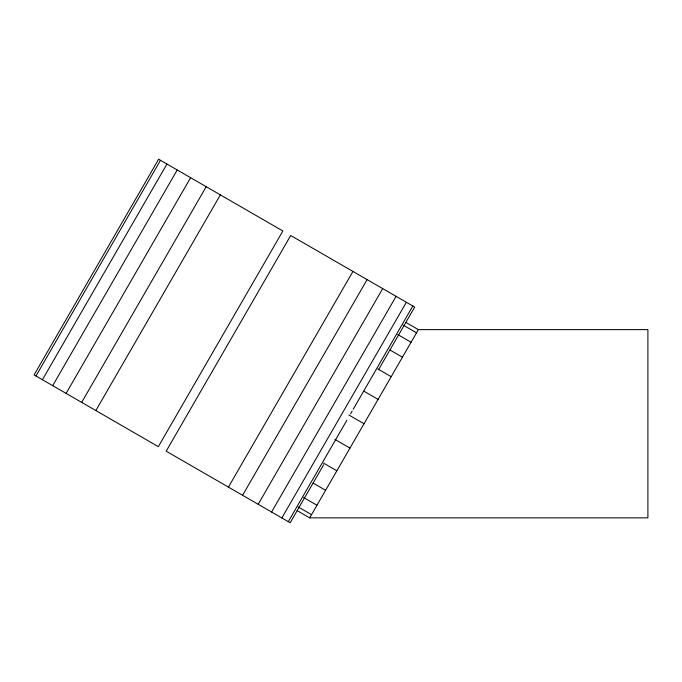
<?xml version="1.0" encoding="UTF-8"?>
<svg xmlns="http://www.w3.org/2000/svg" width="682" height="682" viewBox="0 0 682 682"><rect width="100%" height="100%" fill="white"/><g stroke="black" fill="none" stroke-linecap="round" stroke-linejoin="round"><path stroke-width="1.02" d="M35.967 375.995L160.483 160.321M42.42 379.721L166.945 164.047M52.693 385.654L177.218 169.98M66.086 393.386L190.61 177.712M81.678 402.389L206.203 186.715M95.838 410.564L220.363 194.89M228.427 487.11L352.944 271.436M242.587 495.285L367.112 279.611M258.18 504.288L382.704 288.614M271.572 512.02L396.089 296.346M281.845 517.953L406.361 302.279M288.298 521.679L346.84 420.3M350.565 413.846L352.159 411.076M353.225 409.234L412.823 306.005M323.694 464.689L290.165 522.762L166.186 451.177L290.711 235.503L414.69 307.079L378.501 369.755M309.688 517.86L418.364 329.619L647.9 329.619L647.9 517.86L309.688 517.86L297.207 510.656M405.884 322.416L418.364 329.619M403.147 325.109L416.514 332.833M397.717 334.512L411.084 342.236M389.976 349.985L402.448 357.189M377.828 368.962L391.195 376.686M363.83 391.153L378.092 399.379M348.877 414.997L364.026 423.744M334.811 439.353L349.96 448.1M323.49 463.087L336.857 470.802M313.123 483.086L325.604 490.29M303.601 497.536L316.968 505.251M298.17 506.931L311.538 514.654M158.625 159.238L34.1 374.921L158.343 446.65L282.868 230.976L158.625 159.238"/></g></svg>
